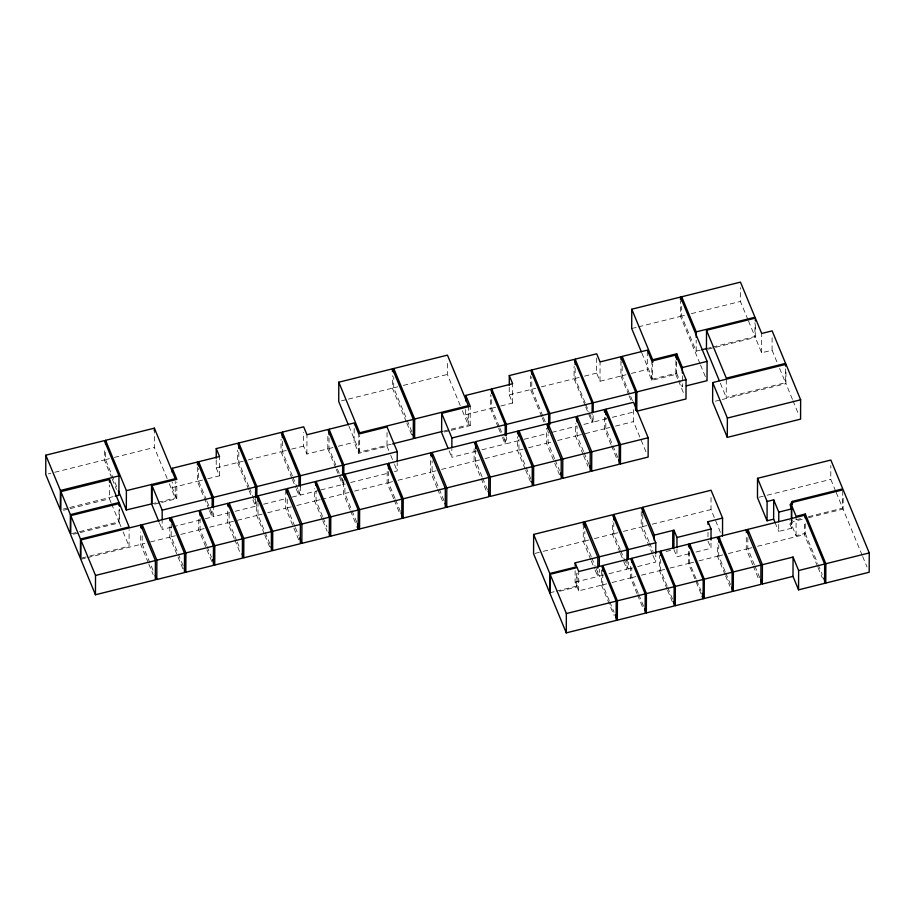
<?xml version="1.0" encoding="UTF-8"?>
<svg xmlns="http://www.w3.org/2000/svg" width="915" height="915" viewBox="0 0 915 915"><rect width="100%" height="100%" fill="white"/><g stroke="black" fill="none" stroke-linecap="round" stroke-linejoin="round"><path stroke-width="0.69" stroke-dasharray="4.58 3.43" d="M111.744 477.904L104.321 459.925L104.356 447.515M116.72 486.723L105.522 459.627L105.557 449.974M111.035 502.667L109.457 498.835L109.503 485.041M71.667 533.617L118.961 521.836L119.007 509.426M120.986 526.72L119.373 522.808L119.419 509.015M89.876 556.011L129.061 546.244L129.118 529.693M148.276 562.782L140.67 544.391L140.716 531.97M153.011 570.285L142.157 544.025L142.191 534.36M167.171 478.579L154.303 447.469L154.361 430.919M171.585 527.131L162.127 529.488L162.149 521.207M182.817 568.65L169.79 537.139L169.835 523.334M183.126 565.687L171.174 536.785L171.219 524.375M161.612 502.449L176.801 498.664L172.226 487.603L172.249 482.079M158.123 502.289L175.2 498.023L175.257 481.473M176.801 498.664L176.858 482.113M208.952 509.381L197.365 481.336L197.423 464.786M206.516 500.15L198.612 481.027L198.658 468.617M211.754 561.444L198.727 529.922L198.772 517.513M206.584 545.351L200.065 529.591L200.111 518.553M205.36 518.713L212.12 517.032L212.143 508.751M229.688 512.652L213.367 516.723L213.401 508.443M207.739 478.751L219.474 475.834L216.203 467.897L216.226 459.627M219.474 475.834L219.543 456.516M234.217 538.466L227.709 522.705L227.755 510.284M236.699 540.742L229.105 522.362L229.139 512.697M248.674 489.525L237.58 462.578L237.625 450.157M248.857 486.654L238.781 462.269L238.826 451.232M235.132 511.291L255.537 506.212L255.56 499.316M264.286 533.868L256.692 515.488L256.738 501.683M269.948 544.048L257.996 515.156L258.041 502.735M291.874 478.202L281.031 451.747L281.077 439.326M292.354 475.811L282.278 451.438L282.323 440.401M298.702 539.781L285.674 508.26L285.732 490.326M294.802 526.262L287.207 507.882L287.241 498.218M292.137 497.097L298.919 495.404L298.953 487.123M319.392 490.303L300.314 495.061L300.349 486.78M327.844 436.421L327.81 448.842L306.891 454.046L303.608 446.12L303.666 432.326M306.891 454.046L306.96 434.739M322.252 519.423L314.657 501.043L314.703 488.621M322.56 516.449L316.041 500.699L316.075 491.035M335.862 465.106L329.011 448.544L329.045 437.507M320.753 489.96L342.565 484.527L342.587 477.63M349.999 509.575L343.502 493.848L343.548 480.055M343.777 480.089L343.766 484.229L336.388 466.387M356.839 522.396L344.886 493.505L344.921 483.852M387.056 432.498L387.011 446.291L358.714 453.337L354.139 442.277L354.208 424.343M358.714 453.337L358.783 434.03M391.265 444.198L359.629 452.079L359.687 435.517M393.656 498.744L387.137 482.983L387.182 470.562M395.006 498.401L388.486 482.64L388.532 471.602M406.317 421.861L392.386 388.154L392.421 375.745M411.933 431.857L393.725 387.823L393.77 376.786M394.445 471.602L397.19 470.916L397.213 462.647M437.107 487.912L430.588 472.151L430.645 456.985M444.027 500.677L432.086 471.785L432.12 460.748M460.234 405.539L447.378 374.452L447.424 362.031M476.429 451.175L451.816 457.306L451.838 449.025M451.141 430.313L470.173 425.567L465.689 414.735L465.712 409.222M443.5 431.137L468.263 424.972L468.331 405.654M470.173 425.567L470.241 406.26M486.025 490.211L474.084 461.32L474.13 448.899M482.079 476.715L475.56 460.954L475.606 449.917M498.08 426.95L490.486 408.559L490.531 394.765M499.293 426.653L491.687 408.262L491.732 395.84M481.896 449.814L505.137 444.027L505.16 437.118M518.611 440.664L506.35 443.718L506.372 436.821M500.837 405.986L512.606 403.046L509.232 394.891L509.255 386.61M512.606 403.046L512.663 383.74M525.13 468.88L517.535 450.489L517.581 436.695M530.872 479.037L518.931 450.146L518.965 439.109M541.691 416.519L530.563 389.573L530.609 375.779M542.904 416.211L531.764 389.275L531.809 376.854M559.545 474.794L546.518 443.272L546.575 428.094M554.559 458.644L548.051 442.894L548.074 434.614M585.188 405.677L574.06 378.741L574.094 366.32M585.177 402.852L575.1 378.478L575.146 366.057M556.48 591.147L576.713 586.103L575.089 582.169L575.135 569.748M583.095 454.435L575.501 436.055L575.546 423.634M583.541 451.427L577.033 435.666L577.068 426.013L551.162 432.555M576.713 586.103L576.759 573.682M601.59 569.965L601.532 585.143L578.669 590.838L577.045 586.892L577.091 573.099M578.669 590.838L578.738 571.52M590.781 559.614L583.255 541.417L583.312 524.855M591.239 556.64L584.788 541.04L584.822 531.375M583.907 424.4L592.085 422.353L592.119 414.083M606.828 418.681L593.137 422.101L593.16 413.82M620.976 360.865L620.919 376.042L600 381.235L596.637 373.114L596.706 355.18M575.089 582.169L597.769 576.519L597.792 569.622M603.442 575.1L599.291 576.13L599.325 569.233M600 381.235L600.068 361.917M609.23 600.537L602.745 584.834L602.779 573.797M610.98 444.587L604.46 428.838L604.506 415.033M617.751 457.397L605.799 428.495L605.844 417.457M619.935 552.328L612.41 534.12L612.455 521.699M620.21 549.389L613.748 533.777L613.793 522.74M632.448 400.701L622.12 375.722L622.166 361.928M608.967 573.728L626.935 569.244L626.958 560.975M632.288 567.918L628.273 568.913L628.308 562.016M637 593.606L630.515 577.914L630.561 565.504M638.224 593.252L631.75 577.605L631.785 567.952M645.956 451.816L633.466 421.609L633.523 406.432M652.384 553.964L641.209 526.949L641.278 509.015M649.021 541.772L642.742 526.571L642.788 514.15M675.876 360.579L675.83 374.384L651.766 380.377L647.248 369.466L647.317 350.148M651.766 380.377L651.835 361.059M676.665 362.054L676.631 373.091L652.612 379.084L652.658 363.907M637.641 566.579L655.735 562.073L655.758 555.176M667.046 589.008L659.475 570.697L659.532 555.519M667.161 586.103L660.664 570.4L660.71 559.362M689.189 553.735L676.917 556.789L676.951 548.52M699.975 363.632L680.451 316.384L680.497 301.207M700.261 350.159L696.166 351.177L681.652 316.087L681.686 306.422M682.35 375.813L682.315 386.851L679.731 380.594M700.959 593.549L688.526 563.468L688.572 549.663M696.109 578.886L689.624 563.194L689.658 550.773M696.166 351.177L696.201 340.14M707.981 536.876L708.004 531.352M720.414 532.324L711.001 509.552L711.046 495.758M695.995 552.042L710.978 548.302L711.012 541.406M725.046 574.563L717.474 556.251L717.52 543.83M725.195 571.635L718.71 555.943L718.744 544.905M785.55 368.894L785.505 382.687L726.236 397.453L726.304 378.147M747.932 319.644L740.407 301.447L740.452 287.653M752.748 564.772L746.263 549.08L746.308 535.275M754.395 564.795L747.807 548.691L747.841 537.654M712.556 347.094L754.921 336.537L754.967 322.743M772.111 337.772L772.066 350.193L761.635 352.79L755.287 337.429L755.344 320.868M761.635 352.79L761.703 333.472M791.681 519.926L791.647 528.207L778.711 531.432L778.734 523.151M792.436 399.397L785.928 383.625L785.974 371.204M791.647 528.207L789.977 524.169L789.988 520.029M805.269 523.689L805.234 533.342L796.05 535.641L791.361 524.284L791.372 520.155M796.05 535.641L796.119 516.323M817.484 566.213L804.411 534.589L804.457 520.795M835.658 491.149L830.786 479.369L830.831 465.575M808.46 516.689L842.692 508.157L842.749 490.223M862.113 555.142L843.081 509.106L843.127 496.685M789.977 524.169L792.241 520.738L803.05 518.039M791.361 524.284L793.168 521.539L807.041 518.084M584.788 541.04L588.928 539.999M594.453 538.615L612.41 534.12M48.323 473.879L50.885 473.238M54.751 472.277L104.321 459.925M105.522 459.627L109.331 458.678M114.409 457.409L154.303 447.469M341.478 400.839L346.979 399.466M348.363 399.123L392.386 388.154M393.725 387.823L397.853 386.793M403.355 385.421L447.378 374.452M631.705 328.531L637.126 327.181M638.476 326.838L680.451 316.384M681.652 316.087L684.42 315.389M691.328 313.673L740.407 301.447M216.203 467.897L237.58 462.578M238.781 462.269L246.958 460.234M248.32 459.89L281.031 451.747M282.278 451.438L286.281 450.443M291.611 449.105L303.608 446.12M509.232 394.891L530.563 389.573M531.764 389.275L535.858 388.257M541.314 386.896L574.06 378.741M575.1 378.478L579.138 377.472M584.525 376.134L596.637 373.114M708.462 348.112L711.195 347.437M63.032 509.129L68.442 507.779M69.792 507.448L113.94 496.445M707.81 349.256L755.287 337.429M63.512 510.284L68.922 508.934M70.272 508.603L109.457 498.835M172.226 487.603L197.365 481.336M198.612 481.027L202.524 480.055M329.011 448.544L332.98 447.549M338.276 446.234L354.139 442.277M465.689 414.735L490.486 408.559M491.687 408.262L495.61 407.289M622.12 375.722L626.089 374.738M631.373 373.412L647.248 369.466M151.558 503.925L156.808 502.61M154.704 504.176L160.228 502.793M444.347 432.006L449.78 430.645M73.429 534.257L78.827 532.907M80.188 532.576L119.373 522.808M172.935 526.8L199.95 520.063M263.611 504.199L286.704 498.446M350.617 482.525L388.966 472.964M524.066 439.303L547.227 433.538M612.307 417.32L635.582 411.521M81.767 558.036L88.515 556.343M80.806 559.305L86.239 557.956M87.6 557.612L140.67 544.391M142.157 544.025L144.913 543.327M150.449 541.954L169.79 537.139M171.174 536.785L175.314 535.755M180.815 534.383L198.727 529.922M200.065 529.591L204.217 528.561M209.741 527.177L227.709 522.705M229.105 522.362L236.001 520.635M237.374 520.292L256.692 515.488M257.996 515.156L262.147 514.127M267.683 512.743L285.674 508.26M287.207 507.882L291.325 506.853M296.815 505.492L314.657 501.043M316.041 500.699L320.17 499.67M321.542 499.327L343.502 493.848M344.886 493.505L348.981 492.487M354.425 491.126L387.137 482.983M388.486 482.64L392.558 481.633M397.991 480.272L430.588 472.151M432.086 471.785L436.146 470.768M441.568 469.418L474.084 461.32M475.56 460.954L479.62 459.936M485.041 458.587L517.535 450.489M518.931 450.146L523.06 449.116M528.584 447.744L546.518 443.272M548.051 442.894L550.796 442.208M557.658 440.492L575.501 436.055M577.033 435.666L583.884 433.962M585.257 433.619L604.46 428.838M605.799 428.495L609.95 427.465M615.486 426.093L633.466 421.609M715.393 401.193L720.917 399.821M722.301 399.478L785.928 383.625M758.855 497.291L765.775 495.564M767.159 495.221L830.786 479.369M534.955 553.415L541.852 551.699M543.236 551.356L583.255 541.417M613.748 533.777L617.877 532.759M623.367 531.386L641.209 526.949M642.742 526.571L646.836 525.553M652.292 524.181L711.001 509.552M666.12 551.482L671.393 550.167M808.425 517.741L843.081 509.106M549.732 592.829L555.13 591.479M559.5 591.262L577.045 586.892M602.745 584.834L606.714 583.85M611.998 582.535L630.515 577.914M631.75 577.605L635.914 576.576M641.461 575.192L659.475 570.697M660.664 570.4L664.645 569.416M669.952 568.089L688.526 563.468M689.624 563.194L693.593 562.199M698.9 560.872L717.474 556.251M718.71 555.943L722.839 554.913M728.351 553.541L746.263 549.08M747.807 548.691L751.947 547.662M757.471 546.278L804.411 534.589M836.196 492.453L842.692 508.157M862.662 556.457L867.008 566.98M772.066 350.193L777.441 363.186M779.591 368.39L785.505 382.687M748.47 320.948L754.921 336.537M805.234 533.342L817.655 563.411M818.204 564.727L822.242 574.494M818.033 567.54L822.391 578.086M720.357 383.225L726.236 397.453M774.959 522.374L778.711 531.432M700.524 364.948L707.032 380.697M676.631 373.091L679.216 379.348M675.83 374.384L677.969 379.553M678.507 380.846L683.848 393.782M754.932 566.076L759.69 577.617M753.285 566.076L759.233 580.465M641.895 353.156L652.612 379.084M725.732 572.95L730.605 584.719M725.584 575.867L729.907 586.332M707.97 541.017L710.978 548.302M620.919 376.042L628.525 394.434M629.062 395.749L631.236 401.01M696.647 580.19L700.97 590.655M673.92 549.538L676.917 556.789M611.529 445.902L617.511 460.348M649.547 543.03L653.219 551.905M667.698 587.407L672.559 599.176M667.595 590.324L673.543 604.701M652.91 555.256L655.735 562.073M585.703 404.133L588.894 411.83M589.42 413.123L593.137 422.101M585.726 406.958L592.085 422.353M584.09 452.742L588.974 464.557M583.644 455.75L587.99 466.261M620.747 550.693L628.273 568.913M620.473 553.632L623.172 560.14M623.71 561.444L626.935 569.244M637.549 594.922L642.948 607.995M543.43 417.503L545.557 422.627M542.229 417.8L544.345 422.936M547.536 430.633L548.588 433.195M555.108 459.959L559.454 470.47M591.776 557.933L595.002 565.733M595.539 567.037L599.291 576.13M609.767 601.841L614.091 612.307M601.532 585.143L613.965 615.223M591.319 560.918L594.544 568.718M595.082 570.011L597.769 576.519M525.679 470.196L531.649 484.641M499.83 427.957L503.09 435.837M503.627 437.153L506.35 443.718M498.629 428.266L501.878 436.146M502.426 437.45L505.137 444.027M462.372 410.721L468.263 424.972M482.617 478.019L487.512 489.845M449.128 450.832L451.816 457.306M437.644 489.228L443.615 503.673M406.855 423.153L412.745 437.416M387.011 446.291L390.225 454.069M390.751 455.361L393.976 463.139M394.502 464.443L397.19 470.916M395.543 499.716L400.438 511.542M394.193 500.059L399.077 511.874M348.912 426.15L359.629 452.079M327.81 448.842L335.714 467.954M336.24 469.235L338.87 475.606M339.396 476.887L342.565 484.527M350.548 510.89L355.443 522.74M323.109 517.764L326.907 526.96M322.801 520.738L327.147 531.249M292.892 477.092L300.314 495.061M295.351 527.578L298.61 535.458M249.395 487.935L256.818 505.892M264.835 535.184L270.806 549.629M237.248 542.057L239.959 548.623M234.766 539.781L240.199 552.912M207.042 501.42L213.367 516.723M209.478 510.662L212.12 517.032M207.133 546.667L211.468 557.166M169.309 483.772L175.2 498.023M159.45 523.003L162.127 529.488M148.813 564.086L153.16 574.597M112.282 479.185L116.525 489.468M111.573 503.948L118.961 521.836M123.136 531.924L129.061 546.244M792.973 400.713L798.395 413.866M638.773 594.567L644.183 607.674M249.2 490.806L250.779 494.66M252.895 499.796L255.537 506.212M292.411 479.529L295.671 487.466M296.208 488.793L298.919 495.404"/><path stroke-width="1.37" d="M45.819 455.201L45.75 474.519L60.333 509.804L60.401 490.486L45.819 455.201L104.379 440.618L118.973 475.892L118.904 495.209L115.176 496.136M60.882 491.641L60.813 510.959L70.318 533.96L70.386 514.642L60.882 491.641L109.526 479.517L119.03 502.518L119.019 505.286M70.787 515.614L70.73 534.932L80.417 558.367L80.486 539.049L70.787 515.614L119.43 503.502L129.129 526.937L80.486 539.049M80.863 539.987L80.806 559.305L95.457 594.761L155.333 579.847L155.401 560.54L140.738 525.073L80.863 539.987L95.526 575.455L95.457 594.761M105.568 444.45L105.591 440.309L154.372 428.163L175.268 478.717L126.396 490.634L126.327 509.952L151.558 503.925L151.524 484.378M109.514 482.285L109.526 479.517M119.43 506.258L119.43 503.502M140.727 527.829L140.738 525.073M142.202 528.847L142.225 524.707L169.847 517.821L184.51 553.278L184.441 572.596L156.808 579.481L155.184 575.535M212.143 507.379L212.177 497.714L197.423 462.029L172.294 468.286L176.869 479.346L152.016 485.545L151.947 504.863L158.913 521.71M154.361 430.919L154.372 428.163M156.808 579.481L156.877 560.163L142.225 524.707M162.161 519.834L162.195 510.17L152.016 485.545M169.847 520.578L169.847 517.821M171.231 521.619L171.242 517.478L198.795 510.604L213.458 546.072L213.389 565.379L185.837 572.252L184.212 568.307M172.283 472.426L172.294 468.286M185.837 572.252L185.905 552.935L171.242 517.478M197.423 464.786L197.423 462.029M198.669 465.849L198.681 461.709L219.543 456.516L216.26 448.59L237.648 443.26L255.605 486.894L255.56 497.932M200.122 515.797L200.133 510.273L227.778 503.387L242.429 538.844L242.372 558.161L214.728 565.047L212.555 559.797M213.401 507.059L213.435 497.405L198.681 461.709M214.728 565.047L214.796 545.74L200.133 510.273M216.237 458.243L216.26 448.59M227.766 506.144L227.778 503.387M229.15 507.185L229.173 503.044L256.76 496.17L271.412 531.626L271.355 550.944L243.756 557.818L242.132 553.872M238.838 448.476L238.849 442.963L281.099 432.429L298.988 476.086L298.953 485.739M243.756 557.818L243.825 538.5L229.173 503.044M256.841 497.611L256.886 486.574L238.849 442.963M258.041 501.363L258.064 495.839L285.743 488.942L300.394 524.409L300.337 543.716L272.659 550.613L271.034 546.678M272.659 550.613L272.727 531.306L258.064 495.839M282.335 437.644L282.346 432.12L303.677 426.802L306.96 434.739L327.867 429.524L342.622 465.22L342.599 474.874M287.253 494.089L287.276 488.564L314.726 481.725L329.377 517.181L329.32 536.499L301.859 543.338L299.685 538.089M300.349 486.78L300.383 475.743L282.346 432.12M301.859 543.338L301.927 524.021L287.276 488.564M316.098 485.522L316.11 481.382L343.571 474.542L358.223 509.998L358.154 529.316L330.704 536.156L329.08 532.21M329.057 434.739L329.08 429.226L354.208 422.959L358.783 434.03L387.068 426.973L397.259 451.61L397.224 461.263M330.704 536.156L330.772 516.838L316.11 481.382M392.649 443.855L413.283 438.708L413.351 419.39L392.444 368.837L338.802 382.207L338.733 401.525L348.375 424.857M343.788 477.333L343.834 464.912L329.08 429.226M344.944 479.712L344.955 474.187L387.205 463.665L401.857 499.121L401.799 518.439L359.549 528.962L357.376 523.712M359.549 528.962L359.618 509.655L344.955 474.187M388.532 468.846L388.555 463.333L430.656 452.845L445.308 488.301L445.25 507.619L403.149 518.107L400.976 512.846M392.444 371.604L392.444 368.837M393.782 372.645L393.793 368.505L447.446 355.134L468.331 405.654L414.678 419.024L414.609 438.342L442.128 431.48M403.149 518.107L403.218 498.789L388.555 463.333M430.645 455.601L430.656 452.845M432.132 456.608L432.154 452.468L474.153 442.002L488.804 477.458L488.747 496.776L446.749 507.242L445.113 503.307M505.172 435.746L505.206 424.709L490.543 389.241L465.758 395.429L470.241 406.26L441.693 413.363L441.636 432.681L448.064 448.236M446.749 507.242L446.806 487.924L432.154 452.468M451.85 447.652L451.884 437.988L441.693 413.363M465.735 400.942L465.758 395.429M475.606 448.533L475.628 441.636L517.604 431.182L532.255 466.639L532.198 485.957L490.223 496.41L488.05 491.161M490.223 496.41L490.291 477.092L475.628 441.636M491.744 393.084L491.755 388.944L512.663 383.74L509.289 375.573L530.631 370.255L548.657 413.877L548.623 423.542M506.372 435.449L506.418 424.411L491.755 388.944M509.266 385.226L509.289 375.573M517.593 433.939L517.604 431.182M518.977 436.352L518.988 430.828L546.587 423.954L561.238 459.41L561.181 478.728L533.582 485.602L531.958 481.667M531.821 374.098L531.832 369.957L574.128 359.423L592.154 403.046L592.119 412.699M533.582 485.602L533.651 466.295L518.988 430.828M533.639 534.44L533.571 553.758L549.732 592.829L549.801 573.511L533.639 534.44L583.324 522.099L597.838 557.201L597.792 568.238M548.096 429.089L548.119 423.576L575.569 416.737L590.221 452.193L590.164 471.511L562.702 478.351L560.529 473.101M549.824 424.617L549.869 413.58L531.832 369.957M550.121 574.3L550.052 593.618L566.282 632.871L616.138 620.45L616.195 601.132L601.601 565.825L578.738 571.52L577.113 567.586L550.121 574.3L566.351 613.553L566.282 632.871M562.702 478.351L562.771 459.033L548.119 423.576M575.146 364.685L575.169 359.16L596.706 353.796L600.068 361.917L620.988 356.724L635.65 392.203L635.593 410.137M575.146 565.607L575.158 562.851L597.838 557.201M577.079 421.872L577.102 416.348L604.529 409.52L619.203 444.976L619.146 464.282L591.685 471.134L589.512 465.872M583.312 524.855L583.324 522.099M584.834 527.234L584.857 521.722L612.478 514.802L627.004 549.938L626.958 560.975M591.685 471.134L591.753 451.816L577.102 416.348M593.16 412.436L593.195 402.783L575.169 359.16M599.325 566.476L599.359 556.823L584.857 521.722M602.791 571.04L602.802 565.527L630.584 558.596L645.178 593.915L645.121 613.233L617.339 620.153L615.177 614.914M604.518 412.276L604.529 409.52M605.856 414.701L605.867 409.188L633.535 402.291L648.186 437.747L648.129 457.065L620.462 463.962L618.837 460.016M613.805 519.983L613.816 514.459L641.278 507.631L655.803 542.755L655.758 553.792M617.339 620.153L617.408 600.835L602.802 565.527M620.462 463.962L620.53 444.644L605.867 409.188M620.976 359.492L620.988 356.724M622.166 360.544L622.189 356.404L647.317 350.148L651.835 361.059L675.899 355.066L686.056 379.645L685.987 398.963L636.794 411.224L635.708 408.593M628.308 559.259L628.342 549.595L613.816 514.459M686.433 385.821L707.032 380.697L707.101 361.379L680.508 297.066L631.773 309.213L631.705 328.531L641.358 351.863M631.808 562.428L631.819 558.299L659.543 551.39L674.149 586.698L674.081 606.016L646.345 612.924L644.72 608.99M636.794 411.224L636.863 391.906L622.189 356.404M642.788 512.777L642.81 507.253L711.058 490.234L722.576 518.073L722.507 536.007M646.345 612.924L646.413 593.606L631.819 558.299M652.669 362.523L652.681 359.767L631.773 309.213M654.305 540.639L654.328 535.115L642.81 507.253M660.721 555.222L660.733 551.093L688.583 544.15L703.189 579.458L703.12 598.776L675.27 605.719L673.646 601.795M672.719 548.451L672.788 530.517M673.909 548.119L673.978 530.185L654.328 535.115M675.888 357.822L675.899 355.066M675.27 605.719L675.339 586.401L660.733 551.093M676.677 359.298L676.7 353.785L652.681 359.767M676.951 547.136L676.986 537.482L673.978 530.185M680.508 299.823L680.508 297.066M681.709 300.909L681.721 296.769L740.475 282.129L754.978 317.231L696.235 331.871L696.212 337.383M682.361 373.057L682.384 367.533L676.7 353.785M688.583 546.907L688.583 544.15M689.67 548.016L689.681 543.876L717.543 536.933L732.137 572.252L732.069 591.559L704.218 598.501L702.057 593.275M704.218 598.501L704.287 579.184L689.681 543.876M785.562 366.137L785.573 363.381L772.134 330.875L761.703 333.472L755.344 318.111L706.517 330.281L706.449 349.599L719.282 380.64M708.027 524.455L708.038 521.699L722.576 518.073M711.012 540.033L711.046 528.996L708.038 521.699M712.694 382.573L712.625 401.879L727.299 437.381L800.568 419.127L800.636 399.809L785.996 364.307L712.694 382.573L727.368 418.063L727.299 437.381M718.755 542.149L718.778 536.625L746.32 529.762L760.925 565.081L760.857 584.388L733.304 591.262L731.68 587.338M733.304 591.262L733.373 571.944L718.778 536.625M746.32 532.519L746.32 529.762M747.852 533.514L747.875 529.373L804.479 515.271L824.644 564.04L824.575 583.358L798.555 589.832L792.996 576.381L793.065 557.063L762.412 564.704L762.344 584.022L792.996 576.381M755.344 320.868L755.344 318.111M791.681 519.926L791.715 508.889L790.045 504.851L792.31 501.42L842.761 488.85L830.854 460.051L757.54 478.316L757.471 497.634L767.044 520.795L773.633 519.16L773.701 499.842L767.113 501.477L767.044 520.795M778.745 521.779L778.779 512.114L773.701 499.842M791.372 518.771L791.429 504.977L793.236 502.221L843.15 489.788L869.25 552.923L869.181 572.241L825.776 583.049L823.752 578.166M792.299 504.176L792.31 501.42M798.555 589.832L798.623 570.525L793.065 557.063M805.28 518.176L805.292 514.036L796.119 516.323L791.429 504.977M825.776 583.049L825.845 563.743L805.292 514.036M60.401 490.486L118.973 475.892M413.351 419.39L359.698 432.761L338.802 382.207M701.622 349.816L707.089 348.455M70.386 514.642L119.03 502.518M682.384 367.533L707.101 361.379M162.195 510.17L212.177 497.714M213.435 497.405L255.605 486.894M256.886 486.574L298.988 476.086M300.383 475.743L342.622 465.22M343.834 464.912L397.259 451.61M451.884 437.988L505.206 424.709M506.418 424.411L548.657 413.877M549.869 413.58L592.154 403.046M593.195 402.783L635.65 392.203M636.863 391.906L686.056 379.645M785.573 363.381L726.304 378.147L706.517 330.281M95.526 575.455L155.401 560.54M156.877 560.163L184.51 553.278M185.905 552.935L213.458 546.072M214.796 545.74L242.429 538.844M243.825 538.5L271.412 531.626M272.727 531.306L300.394 524.409M301.927 524.021L329.377 517.181M330.772 516.838L358.223 509.998M359.618 509.655L401.857 499.121M403.218 498.789L445.308 488.301M446.806 487.924L488.804 477.458M490.291 477.092L532.255 466.639M533.651 466.295L561.238 459.41M562.771 459.033L590.221 452.193M591.753 451.816L619.203 444.976M620.53 444.644L648.186 437.747M727.368 418.063L800.636 399.809M599.359 556.823L627.004 549.938M628.342 549.595L655.803 542.755M676.986 537.482L711.046 528.996M778.779 512.114L791.715 508.889M549.801 573.511L576.782 566.785L575.158 562.851M717.223 538.706L719.865 538.054M566.351 613.553L616.195 601.132M617.408 600.835L645.178 593.915M646.413 593.606L674.149 586.698M675.339 586.401L703.189 579.458M704.287 579.184L732.137 572.252M733.373 571.944L760.925 565.081M798.623 570.525L824.644 564.04M825.845 563.743L869.25 552.923M757.54 478.316L767.113 501.477M681.721 296.769L696.235 331.871M773.633 519.16L774.959 522.374M762.412 564.704L747.875 529.373M760.754 580.179L762.344 584.022M702.034 596.157L703.12 598.776M393.793 368.505L414.678 419.024M413.008 434.453L414.609 438.342M357.067 526.685L358.154 529.316M105.591 440.309L126.396 490.634M118.321 490.6L126.327 509.952"/></g></svg>
